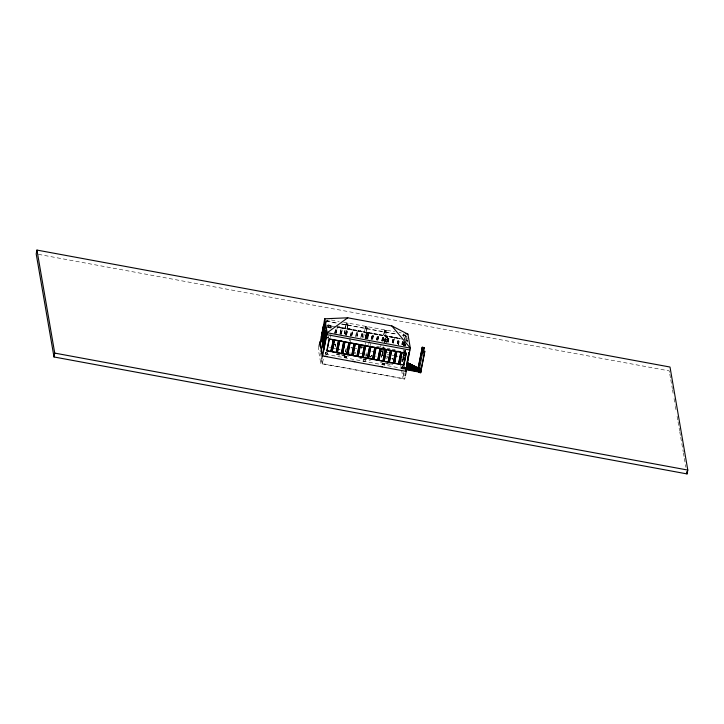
<?xml version="1.0" encoding="UTF-8"?>
<svg xmlns="http://www.w3.org/2000/svg" width="724" height="724" viewBox="0 0 724 724"><rect width="100%" height="100%" fill="white"/><g stroke="black" fill="none" stroke-linecap="round" stroke-linejoin="round"><path stroke-width="0.54" stroke-dasharray="3.62 2.71" d="M407.051 340.235L407.268 341.873M407.114 340.995L407.132 340.253M319.022 346.217L318.379 349.529L320.804 363.602L404.725 379.104L405.15 376.896M326.904 321.067L327.13 319.908M326.605 323.166L326.841 320.741L328.859 321.429L329.076 320.27M327.51 327.691L329.022 319.945M320.804 363.602L321.447 360.29M328.18 326.017L328.008 327.501L329.963 327.863L330.135 326.379L328.352 326.343M404.11 373.014L403.033 378.525L322.397 363.629L323.682 357.013M327.8 338.325L328.207 336.226M325.167 353.674L325.393 352.516L327.348 352.869L327.176 354.362L325.167 353.674L327.176 354.362M325.221 354L325.393 352.516M328.162 338.895L328.578 336.796M330.397 328.008L330.805 325.891L327.872 325.348M330.651 328.144L331.031 325.737M331.511 328.09L331.936 325.9M327.121 354.027L327.348 352.869M330.343 337.402L330.959 334.253M334.769 333.176L335.999 326.85M334.814 333.402L336.036 327.085M335.004 333.456L336.017 327.782M335.864 333.402L337.167 327.085L341.466 327.891M336.063 333.42L337.284 327.094L341.194 327.827L337.321 327.311L336.307 332.588M335.013 343.963L335.239 346.506L335.293 345.846M339.963 334.126L341.194 327.809L340.009 334.361M340.199 334.416L341.429 327.655M336.669 354L339.936 354.588M336.741 354L336.633 354.579L348.353 356.742M341.058 334.361L342.325 327.818L344.552 327.845L346.624 328.633L345.393 335.375M341.257 334.379L342.479 328.053L346.425 328.995L342.488 328.062M341.502 333.547L342.524 328.271M346.081 324.614L346.253 323.121L348.262 323.818L346.253 323.121M344.307 333.782L346.307 323.456M344.362 334.063L346.144 324.325L348.036 324.967M345.203 335.321L346.389 328.768M345.828 335.149L347.864 324.642M346.081 334.379L348.208 323.483M346.253 335.321L347.52 328.777L349.746 328.805M346.452 335.339L347.674 329.013L351.62 329.954L347.683 329.022M346.696 334.506L347.719 329.23M346.362 357.9L346.524 356.416L346.362 357.9L344.407 357.538L345.357 353.231M344.407 357.538L344.633 356.38L346.579 356.742M345.511 351.9L346.534 346.642M345.556 352.181L346.172 349.031M349.529 340.95L350.135 337.8M350.398 336.271L351.583 329.728M350.552 336.117L351.819 329.574L349.746 328.796M350.425 341.927L350.85 339.755M351.448 336.28L352.715 329.746L354.941 329.764L357.013 330.551L355.746 337.076M351.855 335.248L352.878 329.972L356.823 330.913L352.878 329.981M351.891 335.465L352.914 330.189M355.556 337.022L356.778 330.696M358.072 330.94L362.018 331.891L358.072 330.931L356.896 336.37L357.909 330.705L362.208 331.511L360.941 338.036M357.086 336.425L358.108 331.149M360.751 337.981L361.973 331.655M362.054 337.113L363.104 331.664L367.412 332.47L366.136 338.995M362.091 337.33L363.267 331.891L367.213 332.832L363.267 331.9M362.281 337.384L363.303 332.117M363.484 347.095L361.538 346.733L361.312 347.891L363.321 348.579M365.267 328.153L365.439 326.669C368.48 325.393 366.787 330.406 367.385 327.031M361.367 348.217L361.538 346.733M363.538 337.61L365.439 326.669M365.005 338.687L367.05 328.189L365.33 327.872L367.095 328.47L365.059 338.977M365.267 338.651L366.389 332.198L370.534 332.642M365.312 338.941L366.281 333.393L368.054 333.999M366.48 335.167L366.697 334.008L368.652 334.37L368.489 335.855L366.48 335.167L368.489 335.855M365.982 338.352L366.697 334.008M365.946 338.941L367.177 332.615M365.122 344.651L365.548 342.479M366.389 338.126L367.448 332.687L363.149 331.882L365.376 331.909M366.987 338.968L368 333.719M367.24 338.208L368.344 332.56L367.484 338.343M367.285 338.298L368.462 332.85L372.408 333.791L368.498 333.076M367.756 338.959L368.652 334.37M363.584 361.086L363.756 359.602L365.711 359.964L365.539 361.448L363.584 361.086L365.539 361.448M366.29 354.452L365.457 353.991M366.045 355.873L365.493 355.927M367.023 352.606L365.765 360.29L363.756 359.602M366.516 355.864L365.475 356.009M368.706 344.488L369.321 341.339M371.141 339.9L372.371 333.574M371.548 338.868L372.598 333.411L370.525 332.633M370.317 345.61L370.742 343.438M371.584 339.085L372.643 333.637L368.226 332.56M372.444 339.031L373.503 333.583L375.729 333.601L377.801 334.388L376.742 339.827M372.48 339.257L373.656 333.809L377.602 334.75L373.656 333.827M372.679 339.312L373.693 334.036M376.58 340.027L377.566 334.533M376.779 340.045L377.838 334.597L373.539 333.8M377.638 339.99L378.697 334.542L380.924 334.569L382.996 335.348L381.937 340.787M377.684 340.217L378.851 334.769L382.797 335.719L378.86 334.787M377.874 340.271L378.896 334.995M380.553 347.303L380.96 345.185M381.783 340.986L382.761 335.493M381.973 341.004L383.032 335.556L378.733 334.76M384.39 331.375L384.616 330.216C387.621 329.746 386.924 333.33 384.39 331.375L382.724 341.158M382.679 340.868L384.616 330.216M382.878 341.176L384.046 335.728L387.992 336.678L384.055 335.746M383.068 341.23L384.091 335.954M382.498 352.126L383.421 346.724M384.236 342.524L386.571 330.578M382.001 354.796L383.222 348.497M384.444 342.19C383.114 339.502 387.078 332.524 387.358 337.592L385.403 337.23M383.684 346.687L381.792 355.846M384.498 342.479L385.349 336.904L387.358 337.592M380.896 362.163L380.86 362.751L392.58 364.914M382.516 355.556L383.946 348.199M385.168 341.9L385.883 337.547L387.892 338.235L385.883 337.547M382.562 355.846L383.177 352.697M383.376 351.638L383.992 348.488M385.213 342.19L385.657 338.705L387.666 339.393L385.711 339.04M386.163 342.515L387.521 336.099M386.887 342.217L387.955 336.452M382.77 364.634L382.942 363.14L382.77 364.634L384.725 364.987L384.887 363.502L384.725 364.987M386.933 342.506L388.191 336.298L383.892 335.502M387.177 341.972L388.227 336.515L383.928 335.728M388.037 341.909L389.087 336.461L391.313 336.488L393.385 337.266L392.336 342.705M388.073 342.135L389.25 336.687L393.195 337.637L389.25 336.705M388.263 342.19L389.286 336.913M386.96 356.063L387.059 357.584M392.173 342.914L393.15 337.411M392.372 342.932L393.422 337.474L389.123 336.687M393.232 342.868L394.281 337.42L396.508 337.447L398.58 338.226L397.53 343.665M393.268 343.095L394.444 337.646L398.354 338.389L394.444 337.665L393.458 343.149M397.367 343.873L398.345 338.37M397.567 343.891L398.616 338.434L394.327 337.646M398.218 344.923L399.485 338.38M398.254 345.14L399.521 338.606M398.453 345.158L399.639 338.606L402.571 339.167M403.63 335.239L403.802 333.755M401.856 344.407L402.472 341.257M403.286 337.058L403.856 334.081L405.811 334.443M401.911 344.696L402.517 341.547M402.562 344.832L403.178 341.656M402.725 344.624L403.141 342.434M402.761 344.85L403.395 341.574M403.576 344.724L404.39 340.524M404.598 339.475L405.413 335.275L403.693 334.959L405.467 335.565M403.63 345.737L404.445 340.814M404.644 339.764L405.757 334.117M403.675 346.027L404.698 340.778M404.399 345.737L404.807 343.628M404.472 345.61L404.942 343.402L404.607 345.52M405.087 342.434L406.327 336.063L401.911 335.248M403.386 351.837L403.793 349.728M404.653 346.172L405.159 344.018M405.042 346.199L405.521 343.8M405.114 346.208L405.54 343.945M402.743 360L404.119 352.353M402.806 359.71L402.635 361.195L404.173 352.642M406.481 340.805L406.761 339.972M404.969 349.891L403.947 355.475M406.508 341.393L407.331 337.149M404.363 353.303L405.042 349.954M403.15 360.624L403.621 358.371M401.892 367.846L402.119 366.688L404.073 367.05L403.901 368.534L401.892 367.846L403.901 368.534M403.467 359.701L404.073 356.552M404.282 355.502L405.431 349.701M401.956 368.172L402.173 367.014L404.128 367.376M404.77 353.792L405.458 349.846M404.852 353.81L405.485 350.543M403.847 368.208L404.073 367.05M404.598 366.616L404.734 365.774M404.544 367.131L404.218 369.321L403.675 366.181M407.286 341.122L406.888 340.488L407.141 341.149M337.131 326.859L339.357 326.886M337.167 327.094L339.393 327.112M342.362 328.044L346.66 328.85M347.556 329.004L349.783 329.031M352.751 329.963L357.059 330.768M357.955 330.922L360.181 330.949M38.417 254.341L669.266 370.896L669.646 373.113M331.429 320.026L339.185 321.456M343.619 322.28L394.616 331.701M399.051 332.515L401.268 332.931M365.493 326.995L367.448 327.357M384.67 330.542L386.625 330.904M346.027 324.28L347.982 324.642M365.213 327.827L367.159 328.189M403.576 334.913L405.531 335.275M326.967 320.777L328.732 321.384L327.013 321.067M384.516 331.411L386.281 332.017L384.562 331.701M346.199 324.614L347.918 324.931M326.624 321.139L337.701 323.185M342.135 323.999L395.349 333.836M402.001 335.058L407.54 336.09M325.691 321.166L336.732 323.212M341.158 324.026L396.381 334.226M335.022 326.687L332.126 326.352M366.444 332.524L368.398 332.886M385.63 336.072L387.584 336.434M326.931 325.393L330.805 325.909M328.234 326.343L330.135 326.379M385.467 336.941L387.24 337.547M366.76 334.334L368.715 334.696M325.619 336.922L328.551 337.465M379.539 346.905L376.643 346.57M384.734 347.864L381.838 347.529M389.928 348.823L387.032 348.488M392.191 349.239L395.123 349.783M325.664 337.167L328.587 337.701M361.593 347.058L363.548 347.42M403.874 355.086L405.196 355.33M403.838 355.312L405.232 355.547M358.389 347.194L361.701 347.81M379.376 351.068L383.801 351.891M384.906 352.09L388.218 352.706M380.489 351.439L382.444 351.801M350.796 347.52L354.108 348.135M371.774 351.402L375.086 352.009M387.231 354.253L390.544 354.869M391.648 355.068L396.064 355.882M332.47 344.199L335.8 344.814M353.529 348.09L356.86 348.706M394.544 355.665L397.874 356.28M351.393 347.9L354.706 348.506M400.978 359.394L402.698 359.71M400.625 360.507L402.58 360.869M331.565 347.982L335.846 348.778M336.913 348.977L340.126 349.565M329.429 347.638L340.126 349.656M353.638 352.154L355.783 352.552M360.099 353.312L363.321 353.9M385.43 357.991L387.222 358.317M401.286 361.204L403.006 361.52M353.873 353.529L355.982 353.918M340.986 354.796L348.461 356.163M385.213 362.968L388.453 363.566M389.494 363.747L392.788 364.281M359.728 358.371L361.855 358.76M362.923 358.959L370.38 360.335M325.447 352.841L327.402 353.203M382.996 363.475L384.951 363.828M344.353 357.213L346.298 357.575M382.715 364.299L384.67 364.661M325.375 354.181L404.915 368.878M391.349 336.705L393.431 337.493M360.136 330.714L362.208 331.492M360.172 330.931L362.253 331.728M349.783 329.013L351.855 329.809M339.348 326.877L341.429 327.664M328.958 324.949L331.04 325.746M328.995 325.176L331.076 325.972M387.376 357.593L386.978 355.982M669.836 374.218L670.596 378.652M670.795 379.756L672.324 388.616M672.515 389.729L673.275 394.155M674.044 398.589L675.193 405.241M675.383 406.345L675.954 409.666M677.103 416.318L677.872 420.744M678.062 421.857L679.592 430.717M679.782 431.83L680.551 436.255M680.741 437.368L683.221 451.767M683.42 452.871L684.18 457.306M684.37 458.419L685.899 467.279M406.327 336.063L407.404 342.307M403.838 354.443L403.947 355.104M403.983 355.321L404.101 355.973M403.711 354.588L404.019 355.955M402.752 356.362L403.44 360.371M403.82 366.643L404.173 368.724M402.481 366.118L404.725 379.104M400.698 365.005L401.422 369.168M401.603 370.208L403.033 378.525M329.963 327.863L328.126 327.501M320.062 350.108L320.424 352.19M320.605 353.222L321.139 356.344M321.863 360.507L322.397 363.629M370.815 356.923A3.656 0.57 11 0 0 370.263 356.941A3.656 0.57 11 0 1 370.824 356.841M393.159 359.077A6.878 1.077 11 0 1 392.137 358.651M372.127 355.538A3.656 0.57 11 0 1 371.258 355.321M372.073 355.502A3.982 0.624 11 0 1 371.122 355.258M392.933 359.032A7.195 1.122 11 0 1 391.865 358.579M349.086 353.031A7.195 1.122 11 0 1 350.443 353.086M393.177 358.995A6.878 1.077 11 0 1 392.146 358.57M392.942 358.986A7.195 1.122 11 0 1 391.874 358.543M381.675 355.81L381.503 357.294L381.675 355.81M368.118 333.719L366.163 333.357L368.118 333.719M335.013 343.945L335.348 345.927L334.95 343.855M376.181 356.226L373.095 355.656L376.172 356.28M371.376 356.851A3.982 0.624 11 0 0 369.991 356.823A3.982 0.624 11 0 1 371.385 356.814"/><path stroke-width="1.09" d="M324.506 329.112L322.126 341.203L324.424 329.094L323.673 325.112L321.528 337.719L323.918 324.877M323.99 325.737L321.673 338.588L324.216 326.624L324.352 328.234L321.981 340.334L324.379 328.388C324.497 325.773 323.483 341.375 322.28 342.081L324.424 329.094M324.614 330.144L324.424 329.474L324.804 330.85L322.506 342.959M322.66 343.837L324.895 330.959M325.04 331.836L322.804 344.705M322.958 345.574L325.031 332.578L322.886 345.185M325.492 334.443L323.257 347.321M321.528 337.348L321.42 336.687L323.682 349.783L326.008 337.818L325.474 335.565L323.329 348.181L325.709 336.081L325.329 334.325L323.004 346.28L323.266 346.941L325.32 334.696L325.51 335.366M325.719 335.33L323.483 349.049L325.881 337.103M326.008 337.818L325.628 336.443L326.026 337.076M409.16 352.434L406.825 365.14L408.951 352.47M36.951 250.079L36.2 253.934L53.992 356.968L687.049 473.921L687.8 470.066L670.008 367.032L36.951 250.079L54.734 353.104L53.992 356.968M319.022 346.217L319.872 341.809L322.307 355.882L321.664 359.185M324.777 318.795L320.279 341.945L322.687 355.891L327.185 332.741L324.777 318.795L347.764 317.8L391.838 325.945L407.92 334.153L410.318 348.099L405.82 371.249M323.782 324.904L321.456 336.868M321.501 336.705L323.746 325.13M324.207 327.366L321.827 339.466L323.972 326.859L324.153 327.501M325.257 333.465L323.112 346.072M323.338 347.801L325.556 335.583M326.823 350.868L329.149 338.895L333.447 339.701L331.121 351.665L326.823 350.859M330.922 351.212L331.33 349.095M333.212 339.846L330.959 351.439L327.049 350.697L329.302 339.122L333.212 339.855M338.642 340.651L336.316 352.624L332.017 351.819L334.343 339.855L338.642 340.66M337.212 352.787L339.538 340.814L343.837 341.619L341.511 353.584L337.212 352.778M342.642 353.584L344.886 342L348.796 342.742L346.552 354.317L342.642 353.584L344.896 342.018M347.611 354.706L349.927 342.733L354.226 343.538L351.9 355.502L347.601 354.697M358 356.633L360.326 344.651L364.625 345.466L362.299 357.421L358 356.615M373.819 359.348L376.064 347.764L379.973 348.497L377.729 360.072L373.819 359.339M385.403 349.285L383.077 361.267L378.779 360.452L381.105 348.497L385.403 349.285L383.331 348.516M384.209 361.276L386.462 349.683L390.372 350.416L388.118 361.991L384.209 361.258M394.372 363.339L396.698 351.375L398.924 351.402L400.996 352.181L398.671 364.145L394.372 363.339L396.698 351.384M394.607 363.195L396.852 351.602L400.761 352.335M400.761 352.326L398.508 363.919L394.598 363.177M403.865 365.086L406.191 353.131L401.892 352.335L399.567 364.308L403.865 365.104L406.191 353.14M407.15 362.154L408.997 352.307M405.368 375.792L406.227 371.385L405.847 369.222M408.508 364.625L408.209 362.914L408.508 364.625L406.671 364.272L406.544 363.548L406.897 365.158M409.612 365.285L409.295 363.457L409.612 365.285L406.671 364.679M410.381 363.991L410.653 366.344L410.381 363.991L408.427 363.629M408.354 364.018L411.467 364.525L408.381 364.362M411.757 367.014L411.467 364.525M412.553 365.068L412.861 367.683L412.553 365.068L408.454 364.308M413.639 365.602L413.974 368.344L413.639 365.602L410.517 365.023M414.725 366.136L415.078 369.014L414.725 366.136L412.617 365.747M415.739 367.059L413.685 366.281M415.811 366.679L416.191 369.683L415.893 367.937M416.897 367.213L417.296 370.353L416.897 367.213L414.752 366.815M417.983 367.747L418.409 371.023L417.983 367.747L414.734 367.149M421.956 348.389L422.183 347.23L424.137 347.592L423.965 349.077L421.956 348.389L423.911 348.751M418.119 368.788L418.345 367.629L420.291 367.991L420.074 369.14M418.409 367.339L422.237 347.565L424.192 347.918M418.997 368.67L416.897 367.882M418.906 370.905L418.734 372.389L420.689 372.751L420.861 371.258L419.078 371.231M422.581 351.991L422.807 350.841L424.762 351.194L424.59 352.678L422.581 351.991L424.536 352.353M418.734 372.389L422.861 351.167L424.816 351.529M423.033 353.24L424.137 347.592M420.635 372.417L424.472 352.642M347.764 317.8L327.185 332.741L410.318 348.099L391.838 325.945M324.759 331.013L324.569 330.343L324.967 330.977L322.66 343.457M325.266 332.714L324.868 332.081L325.13 332.741M325.284 333.619L325.022 332.959L325.411 334.334L323.112 346.452M325.574 334.461L325.176 333.827L325.438 334.488M339.538 340.832L341.764 340.841M405.702 333.746L407.92 334.153M324.216 326.624L323.818 325.981L324.008 326.651M324.533 329.257L324.271 328.596L324.461 329.266M422.309 347.276L424.074 347.882M324.958 331.719L322.732 344.316M409.947 350.027L326.814 334.669L324.406 320.723M321.501 337.574L321.764 338.235M321.646 338.443L321.836 339.085M321.8 339.312L321.981 339.954M321.954 340.18L322.216 340.841M322.099 341.058L322.28 341.701M322.252 341.927L322.433 342.57M323.375 348.018L323.565 348.687M323.456 348.896L323.637 349.538M406.725 365.158L410.725 365.955M406.743 365.62L411.829 366.625M406.734 366.082L412.942 367.294M417.965 368.416L420.155 368.824M406.716 366.543L414.047 367.964M406.68 366.996L415.16 368.625M406.644 367.457L416.264 369.294M405.54 367.711L417.377 369.964M405.476 368.163L418.481 370.634M405.422 368.616L419.594 371.303L419.069 368.29M418.961 371.231L420.916 371.593M405.368 369.068L419.603 371.765M405.313 369.521L419.531 372.154M325.004 356.118L327.212 356.525M352.615 361.213L354.832 361.62M380.236 366.317L382.444 366.724M322.307 355.882L406.227 371.385M54.734 353.104L687.8 470.066M686.669 471.713L687.049 473.921M424.59 352.678L420.798 371.548M422.083 348.434L418.282 367.294M420.336 369.873L420.698 371.964M420.264 370.254L420.689 372.751M334.497 340.081L332.253 351.674L336.162 352.398L338.407 340.805L334.497 340.081M339.692 341.04L337.447 352.633L341.357 353.357L343.601 341.764L339.692 341.04M344.733 341.773L342.407 353.746L346.706 354.543L349.031 342.57L344.733 341.773M350.09 342.968L347.837 354.552L351.746 355.276L353.991 343.683L350.09 342.968M355.122 343.692L352.805 355.665L357.104 356.461L359.421 344.488L355.122 343.692M355.285 343.927L353.031 355.511L356.941 356.235L359.185 344.642L355.285 343.927M360.48 344.886L358.235 356.47L362.136 357.194L364.389 345.601L360.48 344.886M365.52 345.61L363.195 357.593L367.493 358.38L369.819 346.407L365.52 345.61M365.674 345.846L363.43 357.43L367.33 358.154L369.584 346.57L365.674 345.846M370.715 346.579L368.389 358.552L372.688 359.339L375.014 347.366L370.715 346.579M370.869 346.805L368.625 358.389L372.534 359.113L374.779 347.529L370.869 346.805M375.91 347.538L373.584 359.511L377.883 360.308L380.209 348.325L375.91 347.538M381.267 348.724L379.014 360.317L382.924 361.032L385.168 349.448L381.267 348.724M386.299 349.457L383.982 361.43L388.272 362.226L390.598 350.253L386.299 349.457M391.494 350.416L389.177 362.389L393.476 363.186L395.793 351.212L391.494 350.416M391.657 350.642L389.403 362.235L393.313 362.95L395.566 351.366L391.657 350.642M402.046 352.561L399.802 364.154L403.702 364.878L405.956 353.285L402.046 352.561M325.121 331.845L324.723 331.212L325.121 331.845M325.854 337.33L325.963 337.981L325.854 337.33M409.069 352.697L409.178 353.357L409.069 352.697"/></g></svg>
